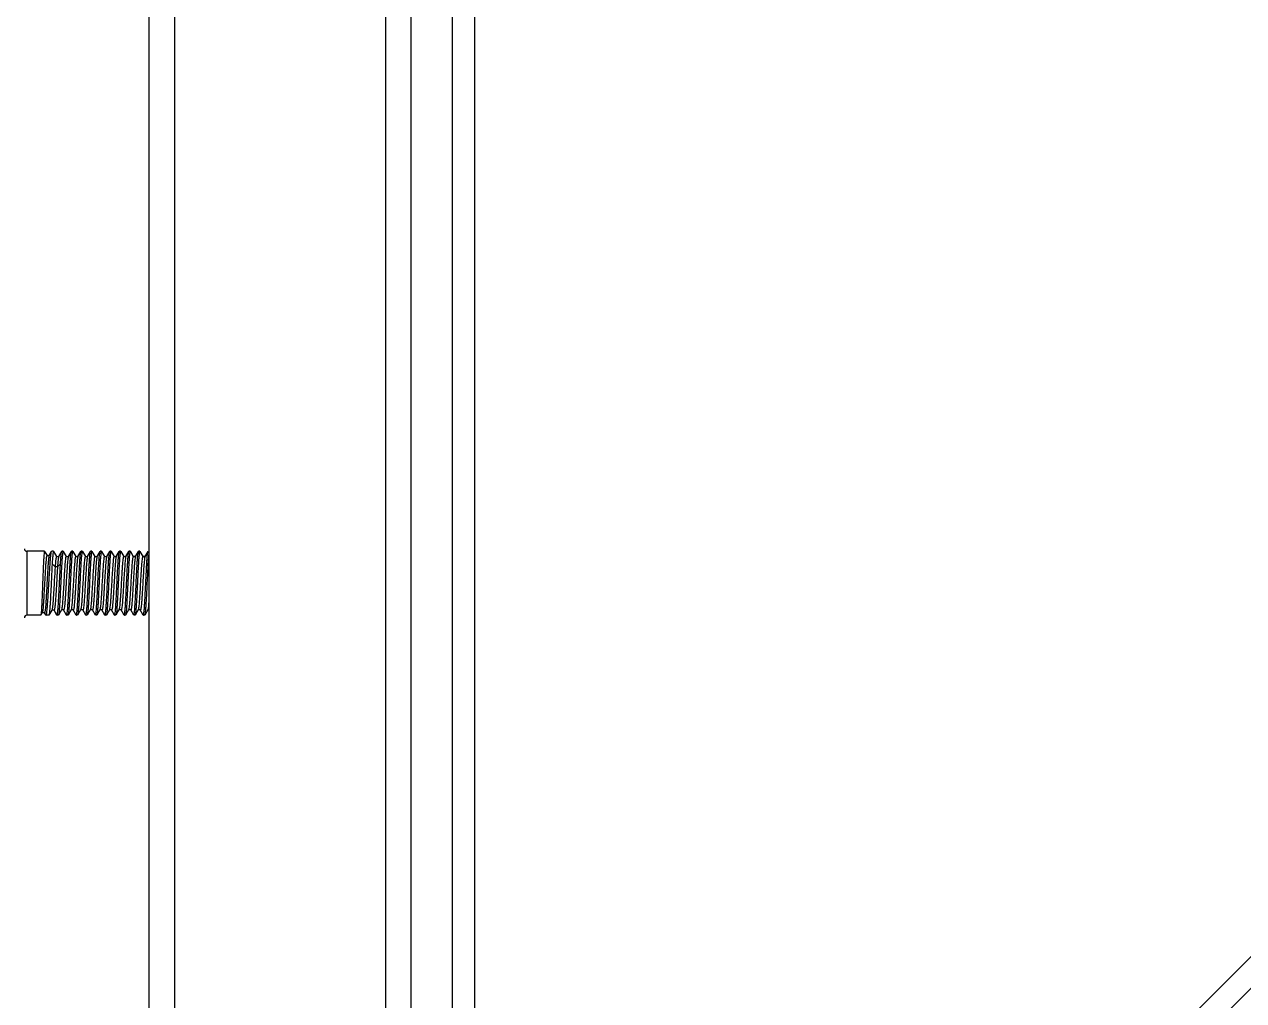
# Model space of a CAD drawing. Extents: x 4995099 to 5303443, y 4627657 to 4889583.
# Drawn here: x 5068822 to 5070772, y 4738205 to 4739767 of the extents above; entities that cross this region are included whole.
import ezdxf

# ---------------------------------------------------------------- set-up
doc = ezdxf.new("R2010")
doc.units = 0
doc.header["$LTSCALE"] = 1000
doc.header["$MEASUREMENT"] = 0
doc.layers.get('0').update_dxf_attribs({"color": 4, "linetype": 'CONTINUOUS'})

msp = doc.modelspace()

# ---------------------------------------------------------------- linework, layer by layer
for p, q in [((5070042.6, 4737534.2), (5073264.2, 4740755.8)), ((5069542.3, 4737394.9), (5069542.3, 4740730.5)), ((5070067.9, 4737508.9), (5073289.5, 4740730.5)), ((5069506.5, 4737750.5), (5069506.5, 4740579.4)), ((5069021, 4740388.3), (5069021, 4736994.7)), ((5069061.9, 4740388.3), (5069061.9, 4736994.7)), ((5069399.2, 4740388.3), (5069399.2, 4736994.7)), ((5069440.1, 4740388.3), (5069440.1, 4736994.7)), ((5068825.8, 4738924), (5068825.8, 4738821.8)), ((5068854, 4738924), (5068825.8, 4738924)), ((5068854.1, 4738923.9), (5068854, 4738924)), ((5068854.1, 4738923.9), (5068857.9, 4738917.5)), ((5068861.3, 4738917.3), (5068865.1, 4738923.8)), ((5068865.1, 4738923.8), (5068865.4, 4738924)), ((5068868.3, 4738924), (5068865.4, 4738924)), ((5068868.5, 4738923.9), (5068868.3, 4738924)), ((5068868.5, 4738923.9), (5068873.2, 4738915.8)), ((5068876.7, 4738915.5), (5068881.5, 4738923.9)), ((5068883.6, 4738924), (5068881.7, 4738924)), ((5068883.8, 4738923.9), (5068883.6, 4738924)), ((5068883.8, 4738923.9), (5068888.6, 4738915.8)), ((5068892, 4738915.5), (5068896.9, 4738923.9)), ((5068896.9, 4738923.9), (5068897.1, 4738924)), ((5068899, 4738924), (5068897.1, 4738924)), ((5068899.2, 4738923.9), (5068899, 4738924)), ((5068899.2, 4738923.9), (5068903.9, 4738915.8)), ((5068907.4, 4738915.5), (5068912.2, 4738923.9)), ((5068912.2, 4738923.9), (5068912.4, 4738924)), ((5068914.3, 4738924), (5068912.4, 4738924)), ((5068914.5, 4738923.9), (5068914.3, 4738924)), ((5068914.5, 4738923.9), (5068919.2, 4738915.8)), ((5068922.7, 4738915.5), (5068927.5, 4738923.9)), ((5068927.5, 4738923.9), (5068927.7, 4738924)), ((5068929.6, 4738924), (5068927.7, 4738924)), ((5068929.8, 4738923.9), (5068929.6, 4738924)), ((5068929.8, 4738923.9), (5068934.6, 4738915.8)), ((5068938, 4738915.5), (5068942.8, 4738923.9)), ((5068945, 4738924), (5068943.1, 4738924)), ((5068945.2, 4738923.9), (5068945, 4738924)), ((5068945.2, 4738923.9), (5068949.9, 4738915.8)), ((5068953.4, 4738915.5), (5068958.2, 4738923.9)), ((5068958.2, 4738923.9), (5068958.4, 4738924)), ((5068960.3, 4738924), (5068958.4, 4738924)), ((5068960.5, 4738923.9), (5068960.3, 4738924)), ((5068960.5, 4738923.9), (5068965.2, 4738915.8)), ((5068968.7, 4738915.5), (5068973.5, 4738923.9)), ((5068973.5, 4738923.9), (5068973.7, 4738924)), ((5068975.6, 4738924), (5068973.7, 4738924)), ((5068975.8, 4738923.9), (5068975.6, 4738924)), ((5068975.8, 4738923.9), (5068980.6, 4738915.8)), ((5068984, 4738915.5), (5068988.8, 4738923.9)), ((5068988.8, 4738923.9), (5068989, 4738924)), ((5068991, 4738924), (5068989, 4738924)), ((5068991.2, 4738923.9), (5068991, 4738924)), ((5068991.2, 4738923.9), (5068995.9, 4738915.8)), ((5068999.4, 4738915.5), (5069004.2, 4738923.9)), ((5069004.2, 4738923.9), (5069004.4, 4738924)), ((5069006.3, 4738924), (5069004.4, 4738924)), ((5069006.5, 4738923.9), (5069006.3, 4738924)), ((5069006.5, 4738923.9), (5069011.2, 4738915.8)), ((5069014.7, 4738915.5), (5069019.5, 4738923.9)), ((5068857.7, 4738917.5), (5068861.5, 4738917.5)), ((5068870.9, 4738898.9), (5068866.1, 4738903.9)), ((5068873.1, 4738915.8), (5068876.8, 4738915.8)), ((5068879.5, 4738903.9), (5068874.7, 4738898.9)), ((5068888.4, 4738915.8), (5068892.2, 4738915.8)), ((5068892, 4738915.5), (5068891.9, 4738915.4)), ((5068903.8, 4738915.8), (5068907.5, 4738915.8)), ((5068907.4, 4738915.5), (5068907.3, 4738915.3)), ((5068919.1, 4738915.8), (5068922.8, 4738915.8)), ((5068922.7, 4738915.5), (5068922.6, 4738915.3)), ((5068934.4, 4738915.8), (5068938.1, 4738915.8)), ((5068949.8, 4738915.8), (5068953.5, 4738915.8)), ((5068953.4, 4738915.5), (5068953.3, 4738915.3)), ((5068965.1, 4738915.8), (5068968.8, 4738915.8)), ((5068968.7, 4738915.5), (5068968.6, 4738915.3)), ((5068980.4, 4738915.8), (5068984.1, 4738915.8)), ((5068984, 4738915.5), (5068983.9, 4738915.3)), ((5068995.8, 4738915.8), (5068999.5, 4738915.8)), ((5068999.5, 4738915.8), (5068995.9, 4738915.8)), ((5069011.1, 4738915.8), (5069014.8, 4738915.8)), ((5069014.8, 4738915.8), (5069011.2, 4738915.8)), ((5069014.7, 4738915.5), (5069014.6, 4738915.3)), ((5068874.7, 4738898.9), (5068870.9, 4738898.9)), ((5068925.9, 4738875.7), (5068925.8, 4738872.9)), ((5068939.2, 4738872.9), (5068939.3, 4738875.7)), ((5068850.3, 4738825.9), (5068848, 4738821.9)), ((5068853.9, 4738825.7), (5068850.2, 4738825.7)), ((5068855.9, 4738822.1), (5068853.8, 4738825.6)), ((5068865.7, 4738830), (5068861, 4738822)), ((5068869.3, 4738829.8), (5068865.5, 4738829.8)), ((5068873.7, 4738822), (5068869.1, 4738829.8)), ((5068881, 4738830.3), (5068876.2, 4738822)), ((5068884.6, 4738830.1), (5068880.9, 4738830.1)), ((5068889.2, 4738822), (5068884.5, 4738830.1)), ((5068896.3, 4738830.3), (5068891.5, 4738822)), ((5068899.9, 4738830.1), (5068896.2, 4738830.1)), ((5068904.5, 4738822), (5068899.8, 4738830.1)), ((5068911.7, 4738830.3), (5068906.8, 4738822)), ((5068915.3, 4738830.1), (5068911.6, 4738830.1)), ((5068919.8, 4738822), (5068915.2, 4738830.1)), ((5068927, 4738830.3), (5068922.2, 4738822)), ((5068930.6, 4738830.1), (5068926.9, 4738830.1)), ((5068935.2, 4738822), (5068930.5, 4738830.1)), ((5068942.3, 4738830.3), (5068937.5, 4738822)), ((5068945.9, 4738830.1), (5068942.2, 4738830.1)), ((5068950.5, 4738822), (5068945.8, 4738830.1)), ((5068957.7, 4738830.3), (5068952.8, 4738822)), ((5068961.3, 4738830.1), (5068957.6, 4738830.1)), ((5068965.8, 4738822), (5068961.1, 4738830.1)), ((5068973, 4738830.3), (5068968.2, 4738822)), ((5068976.6, 4738830.1), (5068972.9, 4738830.1)), ((5068981.2, 4738822), (5068976.5, 4738830.1)), ((5068988.3, 4738830.3), (5068983.5, 4738822)), ((5068991.9, 4738830.1), (5068988.2, 4738830.1)), ((5068996.5, 4738822), (5068991.8, 4738830.1)), ((5069003.7, 4738830.3), (5068998.8, 4738822)), ((5069007.3, 4738830.1), (5069003.6, 4738830.1)), ((5069011.8, 4738822), (5069007.1, 4738830.1)), ((5069019, 4738830.3), (5069014.2, 4738822)), ((5069021, 4738830.1), (5069018.9, 4738830.1)), ((5068847.9, 4738821.8), (5068825.8, 4738821.8)), ((5068848, 4738821.9), (5068847.9, 4738821.8)), ((5068855.9, 4738822.1), (5068856.2, 4738821.8)), ((5068860.8, 4738821.8), (5068856.2, 4738821.8)), ((5068861, 4738822), (5068860.8, 4738821.8)), ((5068873.7, 4738822), (5068873.9, 4738821.8)), ((5068876, 4738821.8), (5068873.9, 4738821.8)), ((5068876.2, 4738822), (5068876, 4738821.8)), ((5068889.2, 4738822), (5068889.4, 4738821.8)), ((5068891.3, 4738821.8), (5068889.4, 4738821.8)), ((5068891.5, 4738822), (5068891.3, 4738821.8)), ((5068904.5, 4738822), (5068904.7, 4738821.8)), ((5068906.6, 4738821.8), (5068904.7, 4738821.8)), ((5068906.8, 4738822), (5068906.6, 4738821.8)), ((5068919.8, 4738822), (5068920.1, 4738821.8)), ((5068922, 4738821.8), (5068920.1, 4738821.8)), ((5068922.2, 4738822), (5068922, 4738821.8)), ((5068935.2, 4738822), (5068935.4, 4738821.8)), ((5068937.3, 4738821.8), (5068935.4, 4738821.8)), ((5068937.5, 4738822), (5068937.3, 4738821.8)), ((5068950.5, 4738822), (5068950.7, 4738821.8)), ((5068952.6, 4738821.8), (5068950.7, 4738821.8)), ((5068952.8, 4738822), (5068952.6, 4738821.8)), ((5068965.8, 4738822), (5068966, 4738821.8)), ((5068968, 4738821.8), (5068966, 4738821.8)), ((5068968.2, 4738822), (5068968, 4738821.8)), ((5068981.2, 4738822), (5068981.4, 4738821.8)), ((5068983.3, 4738821.8), (5068981.4, 4738821.8)), ((5068983.5, 4738822), (5068983.3, 4738821.8)), ((5068996.5, 4738822), (5068996.7, 4738821.8)), ((5068998.6, 4738821.8), (5068996.7, 4738821.8)), ((5068998.8, 4738822), (5068998.6, 4738821.8)), ((5069011.8, 4738822), (5069012, 4738821.8)), ((5069014, 4738821.8), (5069012, 4738821.8)), ((5069014.2, 4738822), (5069014, 4738821.8))]:
    msp.add_line(p, q)
for centre, start, end in [((5068825.8, 4738928.1), 180, 270), ((5068825.8, 4738817.7), 90, 180)]:
    msp.add_arc(centre, 4.09, start, end)
for points, knots in [([(5068854, 4738924), (5068853.9, 4738924), (5068853.7, 4738923.6), (5068853.5, 4738922.9), (5068853.3, 4738921.7), (5068853, 4738919.2), (5068852.7, 4738914.9), (5068852.3, 4738908.6), (5068851.9, 4738901), (5068851.6, 4738892.2), (5068851.2, 4738882.8), (5068850.9, 4738876.2), (5068850.8, 4738872.9)], [0, 0, 0, 0, 0.006203, 0.021073, 0.045141, 0.078305, 0.170688, 0.294821, 0.44599, 0.618417, 0.805472, 1, 1, 1, 1]), ([(5068860.9, 4738872.9), (5068861.2, 4738879.1), (5068861.8, 4738888), (5068862.5, 4738899.5), (5068863, 4738906.9), (5068863.5, 4738913.2), (5068864, 4738918.1), (5068864.5, 4738921.5), (5068864.8, 4738923.3), (5068865.1, 4738923.8)], [0, 0, 0, 0, 0.361155, 0.526427, 0.673911, 0.798642, 0.896457, 0.964179, 1, 1, 1, 1]), ([(5068868.3, 4738924), (5068868.2, 4738924), (5068867.9, 4738923.4), (5068867.7, 4738922.5), (5068867.4, 4738920.8), (5068867.2, 4738918.5), (5068866.9, 4738915.6), (5068866.5, 4738910.7), (5068866.2, 4738906.7), (5068866.1, 4738903.9)], [0, 0, 0, 0, 0.021546, 0.072917, 0.155846, 0.269667, 0.412995, 0.584026, 1, 1, 1, 1]), ([(5068879.5, 4738903.9), (5068879.6, 4738906.5), (5068879.9, 4738911.1), (5068880.4, 4738917.1), (5068880.8, 4738920.9), (5068881.2, 4738923), (5068881.4, 4738923.6), (5068881.5, 4738923.9)], [0, 0, 0, 0, 0.387446, 0.690986, 0.897716, 0.962073, 1, 1, 1, 1]), ([(5068883.6, 4738924), (5068883.5, 4738924), (5068883.3, 4738923.6), (5068883.1, 4738922.9), (5068882.9, 4738921.7), (5068882.5, 4738919.1), (5068882.1, 4738914.9), (5068881.7, 4738908.6), (5068881.2, 4738901), (5068880.7, 4738892.2), (5068880.3, 4738882.8), (5068880, 4738876.2), (5068879.8, 4738872.9)], [0, 0, 0, 0, 0.006697, 0.021779, 0.045964, 0.079194, 0.171609, 0.295674, 0.446694, 0.618911, 0.805729, 1, 1, 1, 1]), ([(5068881.5, 4738923.9), (5068881.5, 4738923.9), (5068881.6, 4738924), (5068881.7, 4738924), (5068881.7, 4738924)], [0, 0, 0, 0, 0.600476, 1, 1, 1, 1]), ([(5068893.2, 4738872.9), (5068893.5, 4738879.1), (5068893.9, 4738888.1), (5068894.6, 4738899.7), (5068895, 4738907.1), (5068895.4, 4738913.4), (5068895.8, 4738918.3), (5068896.3, 4738921.6), (5068896.6, 4738923.4), (5068896.9, 4738923.9)], [0, 0, 0, 0, 0.363963, 0.530225, 0.678242, 0.802937, 0.90006, 0.966368, 1, 1, 1, 1]), ([(5068899, 4738924), (5068898.9, 4738924), (5068898.6, 4738923.6), (5068898.5, 4738922.9), (5068898.2, 4738921.7), (5068897.9, 4738919.1), (5068897.5, 4738914.9), (5068897, 4738908.6), (5068896.5, 4738901), (5068896.1, 4738892.2), (5068895.6, 4738882.8), (5068895.3, 4738876.2), (5068895.1, 4738872.9)], [0, 0, 0, 0, 0.006689, 0.021764, 0.045941, 0.079165, 0.171569, 0.295632, 0.446659, 0.618889, 0.805716, 1, 1, 1, 1]), ([(5068908.6, 4738872.9), (5068908.8, 4738879.1), (5068909.3, 4738888.1), (5068909.9, 4738899.7), (5068910.3, 4738907.1), (5068910.8, 4738913.4), (5068911.2, 4738918.3), (5068911.6, 4738921.6), (5068911.9, 4738923.4), (5068912.2, 4738923.9)], [0, 0, 0, 0, 0.363959, 0.530225, 0.678245, 0.80294, 0.900061, 0.966367, 1, 1, 1, 1]), ([(5068914.3, 4738924), (5068914.2, 4738924), (5068914, 4738923.6), (5068913.8, 4738922.9), (5068913.5, 4738921.7), (5068913.2, 4738919.1), (5068912.8, 4738914.9), (5068912.3, 4738908.6), (5068911.9, 4738901), (5068911.4, 4738892.2), (5068910.9, 4738882.8), (5068910.6, 4738876.2), (5068910.5, 4738872.9)], [0, 0, 0, 0, 0.00668, 0.021743, 0.045911, 0.079128, 0.171521, 0.29558, 0.446613, 0.618858, 0.805701, 1, 1, 1, 1]), ([(5068923.9, 4738872.9), (5068924.2, 4738879.1), (5068924.6, 4738888.1), (5068925.2, 4738899.7), (5068925.7, 4738907.1), (5068926.1, 4738913.4), (5068926.5, 4738918.3), (5068927, 4738921.6), (5068927.2, 4738923.4), (5068927.5, 4738923.9)], [0, 0, 0, 0, 0.363957, 0.530226, 0.678247, 0.80294, 0.900059, 0.966367, 1, 1, 1, 1]), ([(5068929.6, 4738924), (5068929.5, 4738924), (5068929.3, 4738923.7), (5068929.1, 4738923), (5068928.9, 4738921.8), (5068928.6, 4738919.5), (5068928.2, 4738915.5), (5068927.7, 4738909.6), (5068927.3, 4738902.4), (5068926.8, 4738894.1), (5068926.4, 4738885.1), (5068926.1, 4738878.9), (5068925.9, 4738875.7)], [0, 0, 0, 0, 0.006689, 0.021571, 0.045424, 0.078208, 0.169526, 0.292465, 0.442701, 0.6149, 0.802905, 1, 1, 1, 1]), ([(5068939.3, 4738875.7), (5068939.6, 4738881.6), (5068940, 4738890.2), (5068940.6, 4738901.1), (5068941.1, 4738908.2), (5068941.5, 4738914.1), (5068941.9, 4738918.7), (5068942.3, 4738921.8), (5068942.6, 4738923.4), (5068942.8, 4738923.9)], [0, 0, 0, 0, 0.367266, 0.533405, 0.680662, 0.804347, 0.900563, 0.966339, 1, 1, 1, 1]), ([(5068945, 4738924), (5068944.9, 4738924), (5068944.6, 4738923.6), (5068944.5, 4738922.9), (5068944.2, 4738921.7), (5068943.9, 4738919.1), (5068943.5, 4738914.9), (5068943, 4738908.6), (5068942.5, 4738901), (5068942.1, 4738892.2), (5068941.6, 4738882.8), (5068941.3, 4738876.2), (5068941.1, 4738872.9)], [0, 0, 0, 0, 0.006689, 0.021763, 0.04594, 0.079164, 0.171568, 0.295631, 0.446657, 0.618886, 0.805714, 1, 1, 1, 1]), ([(5068942.8, 4738923.9), (5068942.9, 4738923.9), (5068942.9, 4738924), (5068943, 4738924), (5068943.1, 4738924)], [0, 0, 0, 0, 0.600612, 1, 1, 1, 1]), ([(5068954.5, 4738872.9), (5068954.8, 4738879.1), (5068955.3, 4738888.1), (5068955.9, 4738899.7), (5068956.3, 4738907.1), (5068956.8, 4738913.4), (5068957.2, 4738918.3), (5068957.6, 4738921.6), (5068957.9, 4738923.4), (5068958.2, 4738923.9)], [0, 0, 0, 0, 0.363961, 0.530225, 0.678245, 0.802939, 0.90006, 0.966367, 1, 1, 1, 1]), ([(5068960.3, 4738924), (5068960.2, 4738924), (5068960, 4738923.6), (5068959.8, 4738922.9), (5068959.5, 4738921.7), (5068959.2, 4738919.1), (5068958.8, 4738914.9), (5068958.3, 4738908.6), (5068957.9, 4738901), (5068957.4, 4738892.2), (5068956.9, 4738882.8), (5068956.6, 4738876.2), (5068956.5, 4738872.9)], [0, 0, 0, 0, 0.006676, 0.021733, 0.045899, 0.079113, 0.171508, 0.295569, 0.446596, 0.61884, 0.805693, 1, 1, 1, 1]), ([(5068969.9, 4738872.9), (5068970.2, 4738879.1), (5068970.6, 4738888.1), (5068971.2, 4738899.7), (5068971.7, 4738907.1), (5068972.1, 4738913.4), (5068972.5, 4738918.3), (5068973, 4738921.6), (5068973.2, 4738923.4), (5068973.5, 4738923.9)], [0, 0, 0, 0, 0.363962, 0.530226, 0.678239, 0.802933, 0.900057, 0.966368, 1, 1, 1, 1]), ([(5068975.6, 4738924), (5068975.5, 4738924), (5068975.3, 4738923.6), (5068975.1, 4738922.9), (5068974.9, 4738921.7), (5068974.5, 4738919.1), (5068974.1, 4738914.9), (5068973.7, 4738908.6), (5068973.2, 4738901), (5068972.7, 4738892.2), (5068972.3, 4738882.8), (5068972, 4738876.2), (5068971.8, 4738872.9)], [0, 0, 0, 0, 0.006697, 0.021779, 0.045964, 0.079195, 0.171609, 0.295674, 0.446694, 0.618911, 0.805729, 1, 1, 1, 1]), ([(5068985.2, 4738872.9), (5068985.5, 4738879.1), (5068985.9, 4738888.1), (5068986.6, 4738899.7), (5068987, 4738907.1), (5068987.4, 4738913.4), (5068987.8, 4738918.3), (5068988.3, 4738921.6), (5068988.6, 4738923.4), (5068988.8, 4738923.9)], [0, 0, 0, 0, 0.363963, 0.530225, 0.678242, 0.802937, 0.90006, 0.966368, 1, 1, 1, 1]), ([(5068991, 4738924), (5068990.9, 4738924), (5068990.6, 4738923.6), (5068990.5, 4738922.9), (5068990.2, 4738921.7), (5068989.9, 4738919.1), (5068989.5, 4738914.9), (5068989, 4738908.6), (5068988.5, 4738901), (5068988.1, 4738892.2), (5068987.6, 4738882.8), (5068987.3, 4738876.2), (5068987.1, 4738872.9)], [0, 0, 0, 0, 0.006686, 0.021758, 0.045933, 0.079154, 0.171555, 0.295617, 0.446646, 0.618881, 0.805711, 1, 1, 1, 1]), ([(5069000.5, 4738872.9), (5069000.8, 4738879.1), (5069001.3, 4738888.1), (5069001.9, 4738899.7), (5069002.3, 4738907.1), (5069002.8, 4738913.4), (5069003.2, 4738918.3), (5069003.6, 4738921.6), (5069003.9, 4738923.4), (5069004.2, 4738923.9)], [0, 0, 0, 0, 0.363958, 0.530225, 0.678245, 0.80294, 0.90006, 0.966367, 1, 1, 1, 1]), ([(5069006.3, 4738924), (5069006.2, 4738924), (5069006, 4738923.6), (5069005.8, 4738922.9), (5069005.5, 4738921.7), (5069005.2, 4738919.1), (5069004.8, 4738914.9), (5069004.3, 4738908.6), (5069003.9, 4738901), (5069003.4, 4738892.2), (5069002.9, 4738882.8), (5069002.6, 4738876.2), (5069002.5, 4738872.9)], [0, 0, 0, 0, 0.006677, 0.021736, 0.045902, 0.079117, 0.171507, 0.295565, 0.446598, 0.618848, 0.805696, 1, 1, 1, 1]), ([(5069015.9, 4738872.9), (5069016.2, 4738879.1), (5069016.6, 4738888.1), (5069017.2, 4738899.7), (5069017.7, 4738907.1), (5069018.1, 4738913.4), (5069018.5, 4738918.3), (5069019, 4738921.6), (5069019.2, 4738923.4), (5069019.5, 4738923.9)], [0, 0, 0, 0, 0.363957, 0.530228, 0.678248, 0.80294, 0.900058, 0.966367, 1, 1, 1, 1]), ([(5069021, 4738922.3), (5069020.6, 4738920), (5069020.1, 4738913.9), (5069019.3, 4738902.9), (5069018.6, 4738888.8), (5069018.1, 4738878.4), (5069017.8, 4738872.9)], [0, 0, 0, 0, 0.140058, 0.370691, 0.667791, 1, 1, 1, 1]), ([(5068857.7, 4738917.5), (5068857.6, 4738917.5), (5068857.4, 4738917.1), (5068857.2, 4738916.5), (5068857, 4738915.4), (5068856.6, 4738913.2), (5068856.2, 4738909.5), (5068855.8, 4738904.1), (5068855.3, 4738897.5), (5068854.9, 4738889.9), (5068854.4, 4738881.7), (5068853.8, 4738870.3), (5068853.2, 4738859.1), (5068852.6, 4738848.4), (5068852.1, 4738841.5), (5068851.7, 4738835.6), (5068851.3, 4738831.1), (5068850.8, 4738828), (5068850.5, 4738826.3), (5068850.3, 4738825.9)], [0, 0, 0, 0, 0.003488, 0.010904, 0.022688, 0.038824, 0.083607, 0.143647, 0.216697, 0.300025, 0.390537, 0.484902, 0.671459, 0.756962, 0.833182, 0.897479, 0.947675, 0.982144, 1, 1, 1, 1]), ([(5068861.3, 4738917.3), (5068861, 4738916.8), (5068860.8, 4738915), (5068860.3, 4738911.8), (5068859.9, 4738907.1), (5068859.4, 4738901), (5068858.9, 4738893.9), (5068858.3, 4738883.1), (5068857.7, 4738871.8), (5068857.1, 4738860.4), (5068856.6, 4738852.3), (5068856.2, 4738844.9), (5068855.8, 4738838.5), (5068855.3, 4738833.2), (5068854.9, 4738829.4), (5068854.5, 4738827), (5068854.2, 4738826), (5068854, 4738825.7), (5068853.9, 4738825.7)], [0, 0, 0, 0, 0.018844, 0.055045, 0.107437, 0.174076, 0.252464, 0.339678, 0.527511, 0.621285, 0.710453, 0.791854, 0.862644, 0.920393, 0.963178, 0.989688, 0.996707, 1, 1, 1, 1]), ([(5068866.1, 4738903.9), (5068865.9, 4738901.5), (5068865.3, 4738891.2), (5068864.9, 4738880.9), (5068864.5, 4738872.9)], [0, 0, 0, 0, 0.22604, 1, 1, 1, 1]), ([(5068873.1, 4738915.8), (5068873, 4738915.8), (5068872.7, 4738915.3), (5068872.5, 4738914.5), (5068872.2, 4738913), (5068871.8, 4738910.2), (5068871.3, 4738905.4), (5068871, 4738901.2), (5068870.9, 4738898.9)], [0, 0, 0, 0, 0.023235, 0.075178, 0.15823, 0.271917, 0.585415, 1, 1, 1, 1]), ([(5068876.7, 4738915.5), (5068876.4, 4738915), (5068876.1, 4738913.2), (5068875.6, 4738909.8), (5068875.1, 4738904.8), (5068874.8, 4738901), (5068874.7, 4738898.9)], [0, 0, 0, 0, 0.108395, 0.316903, 0.618184, 1, 1, 1, 1]), ([(5068877.9, 4738872.9), (5068878, 4738875.7), (5068878.5, 4738886), (5068879, 4738896.3), (5068879.5, 4738903.9)], [0, 0, 0, 0, 0.2673, 1, 1, 1, 1]), ([(5068888.4, 4738915.8), (5068888.3, 4738915.8), (5068888.1, 4738915.5), (5068887.8, 4738914.5), (5068887.4, 4738912.2), (5068887, 4738908.5), (5068886.5, 4738903.6), (5068886.1, 4738897.5), (5068885.6, 4738890.5), (5068885.2, 4738883), (5068884.6, 4738872.4), (5068884, 4738861.9), (5068883.4, 4738851.8), (5068882.9, 4738845.3), (5068882.5, 4738839.7), (5068882, 4738835.3), (5068881.6, 4738832.4), (5068881.3, 4738830.8), (5068881, 4738830.3)], [0, 0, 0, 0, 0.003515, 0.010772, 0.037949, 0.081609, 0.140308, 0.211978, 0.294061, 0.383612, 0.477415, 0.664253, 0.750571, 0.827952, 0.893624, 0.945254, 0.981055, 1, 1, 1, 1]), ([(5068891.9, 4738915.4), (5068891.7, 4738914.8), (5068891.4, 4738913), (5068890.9, 4738909.8), (5068890.5, 4738905.3), (5068889.9, 4738897.2), (5068889.1, 4738885.3), (5068888.4, 4738872.6), (5068887.8, 4738862.2), (5068887.4, 4738854.7), (5068886.9, 4738847.9), (5068886.5, 4738842), (5068886, 4738837.1), (5068885.6, 4738833.6), (5068885.2, 4738831.3), (5068884.9, 4738830.4), (5068884.7, 4738830.1), (5068884.6, 4738830.1)], [0, 0, 0, 0, 0.022098, 0.060554, 0.114206, 0.18123, 0.34569, 0.53115, 0.623722, 0.711849, 0.792446, 0.862698, 0.92016, 0.962863, 0.989437, 0.99654, 1, 1, 1, 1]), ([(5068903.8, 4738915.8), (5068903.7, 4738915.8), (5068903.4, 4738915.5), (5068903.1, 4738914.5), (5068902.7, 4738912.2), (5068902.3, 4738908.5), (5068901.9, 4738903.6), (5068901.4, 4738897.5), (5068901, 4738890.5), (5068900.5, 4738883), (5068899.9, 4738872.4), (5068899.3, 4738861.9), (5068898.7, 4738851.8), (5068898.2, 4738845.3), (5068897.8, 4738839.7), (5068897.4, 4738835.3), (5068896.9, 4738832.4), (5068896.6, 4738830.8), (5068896.3, 4738830.3)], [0, 0, 0, 0, 0.003515, 0.010772, 0.037949, 0.081609, 0.140308, 0.211978, 0.294061, 0.383612, 0.477415, 0.664253, 0.750571, 0.827952, 0.893624, 0.945254, 0.981055, 1, 1, 1, 1]), ([(5068907.3, 4738915.3), (5068907, 4738914.8), (5068906.7, 4738913), (5068906.3, 4738909.8), (5068905.8, 4738905.2), (5068905.2, 4738897.1), (5068904.5, 4738885.2), (5068903.8, 4738872.6), (5068903.2, 4738862.2), (5068902.7, 4738854.7), (5068902.3, 4738847.9), (5068901.8, 4738842), (5068901.4, 4738837.1), (5068901, 4738833.5), (5068900.6, 4738831.3), (5068900.3, 4738830.4), (5068900, 4738830.1), (5068899.9, 4738830.1)], [0, 0, 0, 0, 0.022237, 0.060809, 0.11455, 0.181633, 0.346125, 0.531524, 0.624042, 0.712107, 0.792639, 0.862829, 0.920237, 0.962898, 0.989446, 0.996542, 1, 1, 1, 1]), ([(5068919.1, 4738915.8), (5068919, 4738915.8), (5068918.8, 4738915.5), (5068918.5, 4738914.5), (5068918.1, 4738912.2), (5068917.7, 4738908.5), (5068917.2, 4738903.6), (5068916.8, 4738897.5), (5068916.3, 4738890.5), (5068915.8, 4738883), (5068915.2, 4738872.4), (5068914.6, 4738861.9), (5068914, 4738851.8), (5068913.6, 4738845.3), (5068913.1, 4738839.7), (5068912.7, 4738835.3), (5068912.2, 4738832.4), (5068911.9, 4738830.8), (5068911.7, 4738830.3)], [0, 0, 0, 0, 0.003515, 0.010772, 0.037949, 0.081609, 0.140308, 0.211978, 0.294061, 0.383612, 0.477416, 0.664253, 0.750571, 0.827952, 0.893624, 0.945254, 0.981055, 1, 1, 1, 1]), ([(5068922.6, 4738915.3), (5068922.4, 4738914.7), (5068922, 4738913), (5068921.6, 4738909.8), (5068921.2, 4738905.2), (5068920.5, 4738897.1), (5068919.8, 4738885.2), (5068919.1, 4738872.6), (5068918.5, 4738862.1), (5068918, 4738854.7), (5068917.6, 4738847.9), (5068917.1, 4738842), (5068916.7, 4738837.1), (5068916.3, 4738833.5), (5068915.9, 4738831.3), (5068915.6, 4738830.4), (5068915.4, 4738830.1), (5068915.3, 4738830.1)], [0, 0, 0, 0, 0.022376, 0.061065, 0.114893, 0.182035, 0.346559, 0.531898, 0.624361, 0.712364, 0.792832, 0.86296, 0.920314, 0.962934, 0.989455, 0.996544, 1, 1, 1, 1]), ([(5068934.4, 4738915.8), (5068934.3, 4738915.8), (5068934.1, 4738915.5), (5068933.8, 4738914.5), (5068933.4, 4738912.2), (5068933, 4738908.6), (5068932.5, 4738903.7), (5068932.1, 4738897.6), (5068931.5, 4738888), (5068931, 4738880.5), (5068930.7, 4738875.3)], [0, 0, 0, 0, 0.007368, 0.022553, 0.07941, 0.170757, 0.293599, 0.443643, 0.615565, 1, 1, 1, 1]), ([(5068938, 4738915.5), (5068937.8, 4738915.1), (5068937.5, 4738913.7), (5068937.1, 4738911.1), (5068936.7, 4738907.2), (5068936.3, 4738902.2), (5068935.8, 4738896.4), (5068935.3, 4738887.3), (5068934.8, 4738880.2), (5068934.6, 4738875.3)], [0, 0, 0, 0, 0.036414, 0.10397, 0.201071, 0.324823, 0.471425, 0.636308, 1, 1, 1, 1]), ([(5068949.8, 4738915.8), (5068949.7, 4738915.8), (5068949.4, 4738915.5), (5068949.1, 4738914.5), (5068948.7, 4738912.2), (5068948.3, 4738908.5), (5068947.9, 4738903.6), (5068947.4, 4738897.5), (5068947, 4738890.5), (5068946.5, 4738883), (5068945.9, 4738872.4), (5068945.3, 4738861.9), (5068944.7, 4738851.8), (5068944.2, 4738845.3), (5068943.8, 4738839.7), (5068943.4, 4738835.3), (5068942.9, 4738832.4), (5068942.6, 4738830.8), (5068942.3, 4738830.3)], [0, 0, 0, 0, 0.003516, 0.010772, 0.037949, 0.081609, 0.140308, 0.211978, 0.294061, 0.383612, 0.477416, 0.664254, 0.750571, 0.827952, 0.893624, 0.945254, 0.981055, 1, 1, 1, 1]), ([(5068953.3, 4738915.3), (5068953, 4738914.7), (5068952.7, 4738913), (5068952.3, 4738909.7), (5068951.8, 4738905.1), (5068951.2, 4738897), (5068950.5, 4738885.1), (5068949.7, 4738872.5), (5068949.1, 4738862.1), (5068948.7, 4738854.6), (5068948.3, 4738847.8), (5068947.8, 4738841.9), (5068947.4, 4738837.1), (5068947, 4738833.5), (5068946.6, 4738831.3), (5068946.3, 4738830.4), (5068946, 4738830.1), (5068945.9, 4738830.1)], [0, 0, 0, 0, 0.022654, 0.061574, 0.115578, 0.182837, 0.347426, 0.532643, 0.624999, 0.712877, 0.793216, 0.863221, 0.920468, 0.963004, 0.989473, 0.996549, 1, 1, 1, 1]), ([(5068965.1, 4738915.8), (5068965, 4738915.8), (5068964.8, 4738915.5), (5068964.5, 4738914.5), (5068964.1, 4738912.2), (5068963.6, 4738908.5), (5068963.2, 4738903.6), (5068962.8, 4738897.5), (5068962.3, 4738890.5), (5068961.8, 4738883), (5068961.2, 4738872.4), (5068960.6, 4738861.9), (5068960, 4738851.8), (5068959.6, 4738845.3), (5068959.1, 4738839.7), (5068958.7, 4738835.3), (5068958.2, 4738832.4), (5068957.9, 4738830.8), (5068957.7, 4738830.3)], [0, 0, 0, 0, 0.003516, 0.010771, 0.037949, 0.081609, 0.140308, 0.211978, 0.294061, 0.383613, 0.477416, 0.664254, 0.750571, 0.827952, 0.893624, 0.945254, 0.981055, 1, 1, 1, 1]), ([(5068968.6, 4738915.3), (5068968.3, 4738914.7), (5068968, 4738912.9), (5068967.6, 4738909.7), (5068967.2, 4738905.1), (5068966.5, 4738897), (5068965.8, 4738885.1), (5068965.1, 4738872.5), (5068964.5, 4738862), (5068964, 4738854.6), (5068963.6, 4738847.8), (5068963.1, 4738841.9), (5068962.7, 4738837.1), (5068962.3, 4738833.5), (5068961.9, 4738831.3), (5068961.6, 4738830.4), (5068961.4, 4738830.1), (5068961.3, 4738830.1)], [0, 0, 0, 0, 0.022792, 0.061828, 0.11592, 0.183237, 0.347858, 0.533014, 0.625317, 0.713133, 0.793408, 0.863351, 0.920544, 0.963039, 0.989482, 0.996551, 1, 1, 1, 1]), ([(5068980.4, 4738915.8), (5068980.3, 4738915.8), (5068980.1, 4738915.5), (5068979.8, 4738914.5), (5068979.4, 4738912.2), (5068979, 4738908.5), (5068978.5, 4738903.6), (5068978.1, 4738897.5), (5068977.6, 4738890.5), (5068977.2, 4738883), (5068976.6, 4738872.4), (5068976, 4738861.9), (5068975.4, 4738851.8), (5068974.9, 4738845.3), (5068974.4, 4738839.7), (5068974, 4738835.3), (5068973.6, 4738832.4), (5068973.3, 4738830.8), (5068973, 4738830.3)], [0, 0, 0, 0, 0.003516, 0.010771, 0.037949, 0.081609, 0.140308, 0.211978, 0.294061, 0.383613, 0.477416, 0.664254, 0.750571, 0.827952, 0.893624, 0.945254, 0.981055, 1, 1, 1, 1]), ([(5068983.9, 4738915.3), (5068983.7, 4738914.7), (5068983.4, 4738912.9), (5068982.9, 4738909.6), (5068982.5, 4738905.1), (5068981.9, 4738896.9), (5068981.1, 4738885), (5068980.4, 4738872.4), (5068979.8, 4738862), (5068979.4, 4738854.6), (5068978.9, 4738847.8), (5068978.5, 4738841.9), (5068978, 4738837.1), (5068977.6, 4738833.5), (5068977.2, 4738831.3), (5068976.9, 4738830.4), (5068976.7, 4738830.1), (5068976.6, 4738830.1)], [0, 0, 0, 0, 0.022931, 0.062083, 0.116262, 0.183637, 0.34829, 0.533386, 0.625634, 0.713389, 0.793599, 0.863481, 0.920621, 0.963074, 0.989491, 0.996553, 1, 1, 1, 1]), ([(5068995.8, 4738915.8), (5068995.6, 4738915.8), (5068995.3, 4738915.1), (5068995.1, 4738914.1), (5068994.7, 4738912.2), (5068994.4, 4738909.7), (5068994.1, 4738906.6), (5068993.7, 4738901.3), (5068993.1, 4738893.5), (5068992.5, 4738883.3), (5068991.9, 4738872.4), (5068991.3, 4738861.5), (5068990.8, 4738854.3), (5068990.6, 4738850.8)], [0, 0, 0, 0, 0.007549, 0.025288, 0.053782, 0.092698, 0.14142, 0.199125, 0.337396, 0.498012, 0.669894, 0.841157, 1, 1, 1, 1]), ([(5068999.4, 4738915.5), (5068999.2, 4738915.3), (5068999, 4738914.5), (5068998.5, 4738912), (5068998, 4738907.5), (5068997.5, 4738900.5), (5068996.9, 4738891.7), (5068996.3, 4738881.8), (5068995.5, 4738868.1), (5068994.9, 4738857.7), (5068994.4, 4738850.8)], [0, 0, 0, 0, 0.014139, 0.038106, 0.114569, 0.22512, 0.362916, 0.519336, 0.684562, 1, 1, 1, 1]), ([(5069011.1, 4738915.8), (5069011, 4738915.8), (5069010.8, 4738915.5), (5069010.5, 4738914.5), (5069010.1, 4738912.2), (5069009.6, 4738908.5), (5069009.2, 4738903.6), (5069008.7, 4738897.5), (5069008.3, 4738890.5), (5069007.8, 4738883), (5069007.2, 4738872.4), (5069006.6, 4738861.9), (5069006, 4738851.8), (5069005.6, 4738845.3), (5069005.1, 4738839.7), (5069004.7, 4738835.3), (5069004.2, 4738832.4), (5069003.9, 4738830.8), (5069003.7, 4738830.3)], [0, 0, 0, 0, 0.003516, 0.010771, 0.037949, 0.081609, 0.140308, 0.211978, 0.294061, 0.383613, 0.477416, 0.664254, 0.750571, 0.827952, 0.893624, 0.945254, 0.981055, 1, 1, 1, 1]), ([(5069014.6, 4738915.3), (5069014.3, 4738914.6), (5069014, 4738912.9), (5069013.6, 4738909.6), (5069013.2, 4738905), (5069012.5, 4738896.8), (5069011.8, 4738884.9), (5069011.1, 4738872.3), (5069010.5, 4738861.9), (5069010, 4738854.5), (5069009.6, 4738847.8), (5069009.1, 4738841.9), (5069008.7, 4738837.1), (5069008.3, 4738833.5), (5069007.9, 4738831.3), (5069007.6, 4738830.4), (5069007.4, 4738830.1), (5069007.3, 4738830.1)], [0, 0, 0, 0, 0.023208, 0.06259, 0.116944, 0.184435, 0.349152, 0.534126, 0.626268, 0.713899, 0.79398, 0.86374, 0.920773, 0.963144, 0.989509, 0.996558, 1, 1, 1, 1]), ([(5068870.9, 4738898.9), (5068870.4, 4738891.9), (5068869.7, 4738881.1), (5068868.9, 4738866.7), (5068868.3, 4738856), (5068867.7, 4738846.5), (5068867.1, 4738839.6), (5068866.7, 4738835.2), (5068866.4, 4738832.8), (5068866.1, 4738831.2), (5068865.8, 4738830.3), (5068865.7, 4738830)], [0, 0, 0, 0, 0.303539, 0.468638, 0.62733, 0.768529, 0.882427, 0.926602, 0.961222, 0.985757, 1, 1, 1, 1]), ([(5068874.7, 4738898.9), (5068874.4, 4738895.4), (5068874, 4738888.1), (5068873.3, 4738876.8), (5068872.7, 4738865.2), (5068872, 4738854.2), (5068871.4, 4738845.8), (5068871, 4738839.9), (5068870.6, 4738836.5), (5068870.3, 4738833.7), (5068870, 4738831.6), (5068869.7, 4738830.5), (5068869.4, 4738829.8), (5068869.3, 4738829.8)], [0, 0, 0, 0, 0.15003, 0.317321, 0.489066, 0.652114, 0.794019, 0.853588, 0.904016, 0.944371, 0.97394, 0.992316, 1, 1, 1, 1]), ([(5068850.8, 4738872.9), (5068850.6, 4738866.6), (5068850.2, 4738857.5), (5068849.7, 4738845.8), (5068849.4, 4738838.3), (5068849, 4738832), (5068848.8, 4738827.2), (5068848.4, 4738824), (5068848.2, 4738822.4), (5068848, 4738821.9)], [0, 0, 0, 0, 0.36864, 0.53657, 0.68548, 0.810114, 0.906077, 0.97003, 1, 1, 1, 1]), ([(5068856.2, 4738821.8), (5068856.3, 4738821.8), (5068856.6, 4738822.2), (5068857, 4738823.4), (5068857.5, 4738826.3), (5068858, 4738831), (5068858.6, 4738837.2), (5068859.2, 4738844.9), (5068859.8, 4738853.6), (5068860.3, 4738863.1), (5068860.7, 4738869.6), (5068860.9, 4738872.9)], [0, 0, 0, 0, 0.007547, 0.022985, 0.080637, 0.173055, 0.296975, 0.447746, 0.61965, 0.806111, 1, 1, 1, 1]), ([(5068864.5, 4738872.9), (5068864.2, 4738866.7), (5068863.8, 4738857.7), (5068863.2, 4738846.1), (5068862.8, 4738838.6), (5068862.3, 4738832.3), (5068861.9, 4738827.4), (5068861.5, 4738824.2), (5068861.3, 4738822.4), (5068861, 4738822)], [0, 0, 0, 0, 0.365079, 0.53175, 0.679987, 0.804667, 0.901508, 0.967249, 1, 1, 1, 1]), ([(5068873.9, 4738821.8), (5068874, 4738821.8), (5068874.2, 4738822.2), (5068874.4, 4738822.9), (5068874.7, 4738824.2), (5068875, 4738826.7), (5068875.5, 4738831), (5068875.9, 4738837.2), (5068876.4, 4738844.9), (5068876.9, 4738853.6), (5068877.4, 4738863.1), (5068877.7, 4738869.6), (5068877.9, 4738872.9)], [0, 0, 0, 0, 0.006868, 0.022, 0.046199, 0.079427, 0.17181, 0.295831, 0.44681, 0.618994, 0.805771, 1, 1, 1, 1]), ([(5068879.8, 4738872.9), (5068879.5, 4738866.7), (5068879.1, 4738857.7), (5068878.5, 4738846.2), (5068878, 4738838.7), (5068877.6, 4738832.4), (5068877.2, 4738827.5), (5068876.7, 4738824.2), (5068876.5, 4738822.5), (5068876.2, 4738822)], [0, 0, 0, 0, 0.364025, 0.530311, 0.678341, 0.803035, 0.90014, 0.966414, 1, 1, 1, 1]), ([(5068889.4, 4738821.8), (5068889.5, 4738821.8), (5068889.7, 4738822.2), (5068889.9, 4738822.9), (5068890.1, 4738824.2), (5068890.5, 4738826.7), (5068890.9, 4738831), (5068891.3, 4738837.2), (5068891.8, 4738844.9), (5068892.3, 4738853.6), (5068892.7, 4738863.1), (5068893.1, 4738869.6), (5068893.2, 4738872.9)], [0, 0, 0, 0, 0.006693, 0.021771, 0.045952, 0.079179, 0.171588, 0.295652, 0.446676, 0.6189, 0.805722, 1, 1, 1, 1]), ([(5068895.1, 4738872.9), (5068894.8, 4738866.7), (5068894.4, 4738857.7), (5068893.8, 4738846.2), (5068893.4, 4738838.7), (5068892.9, 4738832.4), (5068892.5, 4738827.5), (5068892, 4738824.2), (5068891.8, 4738822.5), (5068891.5, 4738822)], [0, 0, 0, 0, 0.364027, 0.530312, 0.678339, 0.803032, 0.900139, 0.966415, 1, 1, 1, 1]), ([(5068904.7, 4738821.8), (5068904.8, 4738821.8), (5068905.1, 4738822.2), (5068905.2, 4738822.9), (5068905.5, 4738824.2), (5068905.8, 4738826.7), (5068906.2, 4738831), (5068906.7, 4738837.2), (5068907.1, 4738844.9), (5068907.6, 4738853.6), (5068908.1, 4738863.1), (5068908.4, 4738869.6), (5068908.6, 4738872.9)], [0, 0, 0, 0, 0.006696, 0.021778, 0.045963, 0.079194, 0.171608, 0.295673, 0.446692, 0.618909, 0.805729, 1, 1, 1, 1]), ([(5068910.5, 4738872.9), (5068910.2, 4738866.7), (5068909.7, 4738857.7), (5068909.1, 4738846.2), (5068908.7, 4738838.7), (5068908.2, 4738832.4), (5068907.8, 4738827.5), (5068907.4, 4738824.2), (5068907.1, 4738822.5), (5068906.8, 4738822)], [0, 0, 0, 0, 0.364034, 0.530325, 0.678352, 0.803041, 0.900142, 0.966414, 1, 1, 1, 1]), ([(5068920.1, 4738821.8), (5068920.2, 4738821.8), (5068920.4, 4738822.2), (5068920.6, 4738822.9), (5068920.8, 4738824.2), (5068921.1, 4738826.7), (5068921.6, 4738831), (5068922, 4738837.2), (5068922.5, 4738844.9), (5068922.9, 4738853.6), (5068923.4, 4738863.1), (5068923.7, 4738869.6), (5068923.9, 4738872.9)], [0, 0, 0, 0, 0.006683, 0.021751, 0.045922, 0.07914, 0.171535, 0.295594, 0.446618, 0.618857, 0.805703, 1, 1, 1, 1]), ([(5068925.8, 4738872.9), (5068925.5, 4738866.7), (5068925.1, 4738857.7), (5068924.5, 4738846.2), (5068924, 4738838.7), (5068923.6, 4738832.4), (5068923.2, 4738827.5), (5068922.7, 4738824.2), (5068922.5, 4738822.5), (5068922.2, 4738822)], [0, 0, 0, 0, 0.364016, 0.530299, 0.678328, 0.803022, 0.900132, 0.966412, 1, 1, 1, 1]), ([(5068930.7, 4738875.3), (5068930.4, 4738869.9), (5068930, 4738862), (5068929.4, 4738852), (5068928.9, 4738845.4), (5068928.5, 4738839.8), (5068928, 4738835.4), (5068927.6, 4738832.4), (5068927.3, 4738830.8), (5068927, 4738830.3)], [0, 0, 0, 0, 0.357179, 0.522363, 0.670515, 0.796289, 0.895183, 0.963748, 1, 1, 1, 1]), ([(5068934.6, 4738875.3), (5068934.4, 4738872.4), (5068934.1, 4738866.7), (5068933.6, 4738858.4), (5068933.1, 4738850.7), (5068932.6, 4738843.9), (5068932.2, 4738838.3), (5068931.7, 4738834.5), (5068931.4, 4738832.2), (5068931.1, 4738831.1), (5068931, 4738830.4), (5068930.7, 4738830.1), (5068930.6, 4738830.1)], [0, 0, 0, 0, 0.191103, 0.376469, 0.548513, 0.700189, 0.825314, 0.918839, 0.952565, 0.977198, 0.992701, 1, 1, 1, 1]), ([(5068935.4, 4738821.8), (5068935.5, 4738821.8), (5068935.7, 4738822.2), (5068935.9, 4738822.9), (5068936.1, 4738824.2), (5068936.5, 4738826.7), (5068936.9, 4738831), (5068937.3, 4738837.2), (5068937.8, 4738844.9), (5068938.3, 4738853.6), (5068938.7, 4738863.1), (5068939.1, 4738869.6), (5068939.2, 4738872.9)], [0, 0, 0, 0, 0.006671, 0.021725, 0.045886, 0.079098, 0.171491, 0.295553, 0.446588, 0.618835, 0.805687, 1, 1, 1, 1]), ([(5068941.1, 4738872.9), (5068940.8, 4738866.7), (5068940.4, 4738857.7), (5068939.8, 4738846.2), (5068939.4, 4738838.7), (5068938.9, 4738832.4), (5068938.5, 4738827.5), (5068938, 4738824.2), (5068937.8, 4738822.5), (5068937.5, 4738822)], [0, 0, 0, 0, 0.364022, 0.530315, 0.678347, 0.803036, 0.900137, 0.966413, 1, 1, 1, 1]), ([(5068950.7, 4738821.8), (5068950.8, 4738821.8), (5068951.1, 4738822.2), (5068951.2, 4738822.9), (5068951.5, 4738824.2), (5068951.8, 4738826.7), (5068952.2, 4738831), (5068952.7, 4738837.2), (5068953.1, 4738844.9), (5068953.6, 4738853.6), (5068954.1, 4738863.1), (5068954.4, 4738869.6), (5068954.5, 4738872.9)], [0, 0, 0, 0, 0.006673, 0.021728, 0.04589, 0.079102, 0.171488, 0.295544, 0.446579, 0.618833, 0.80569, 1, 1, 1, 1]), ([(5068956.5, 4738872.9), (5068956.2, 4738866.7), (5068955.7, 4738857.7), (5068955.1, 4738846.2), (5068954.7, 4738838.7), (5068954.2, 4738832.4), (5068953.8, 4738827.5), (5068953.4, 4738824.2), (5068953.1, 4738822.5), (5068952.8, 4738822)], [0, 0, 0, 0, 0.364021, 0.530312, 0.678344, 0.803036, 0.900139, 0.966413, 1, 1, 1, 1]), ([(5068966, 4738821.8), (5068966.2, 4738821.8), (5068966.4, 4738822.2), (5068966.6, 4738822.9), (5068966.8, 4738824.2), (5068967.1, 4738826.7), (5068967.6, 4738831), (5068968, 4738837.2), (5068968.5, 4738844.9), (5068968.9, 4738853.6), (5068969.4, 4738863.1), (5068969.7, 4738869.6), (5068969.9, 4738872.9)], [0, 0, 0, 0, 0.006683, 0.021749, 0.045921, 0.079139, 0.171536, 0.295597, 0.446627, 0.618868, 0.805705, 1, 1, 1, 1]), ([(5068971.8, 4738872.9), (5068971.5, 4738866.7), (5068971.1, 4738857.7), (5068970.5, 4738846.2), (5068970, 4738838.7), (5068969.6, 4738832.4), (5068969.2, 4738827.5), (5068968.7, 4738824.2), (5068968.5, 4738822.5), (5068968.2, 4738822)], [0, 0, 0, 0, 0.364024, 0.530311, 0.678341, 0.803035, 0.90014, 0.966414, 1, 1, 1, 1]), ([(5068981.4, 4738821.8), (5068981.5, 4738821.8), (5068981.7, 4738822.2), (5068981.9, 4738822.9), (5068982.1, 4738824.2), (5068982.5, 4738826.7), (5068982.9, 4738831), (5068983.3, 4738837.2), (5068983.8, 4738844.9), (5068984.3, 4738853.6), (5068984.7, 4738863.1), (5068985.1, 4738869.6), (5068985.2, 4738872.9)], [0, 0, 0, 0, 0.006692, 0.02177, 0.045951, 0.079177, 0.171585, 0.295649, 0.446674, 0.618898, 0.805721, 1, 1, 1, 1]), ([(5068987.1, 4738872.9), (5068987, 4738870.6), (5068986.6, 4738861.8), (5068986.2, 4738853.1), (5068985.8, 4738846.6)], [0, 0, 0, 0, 0.261816, 1, 1, 1, 1]), ([(5069002.5, 4738872.9), (5069002.2, 4738866.7), (5069001.7, 4738857.7), (5069001.1, 4738846.2), (5069000.7, 4738838.7), (5069000.2, 4738832.4), (5068999.8, 4738827.5), (5068999.4, 4738824.2), (5068999.1, 4738822.5), (5068998.8, 4738822)], [0, 0, 0, 0, 0.364034, 0.530327, 0.678354, 0.803043, 0.900143, 0.966415, 1, 1, 1, 1]), ([(5068999.2, 4738846.6), (5068999.3, 4738848.6), (5068999.8, 4738857.4), (5069000.2, 4738866.2), (5069000.5, 4738872.9)], [0, 0, 0, 0, 0.233581, 1, 1, 1, 1]), ([(5069012, 4738821.8), (5069012.2, 4738821.8), (5069012.4, 4738822.2), (5069012.6, 4738822.9), (5069012.8, 4738824.2), (5069013.1, 4738826.7), (5069013.6, 4738831), (5069014, 4738837.2), (5069014.5, 4738844.9), (5069014.9, 4738853.6), (5069015.4, 4738863.1), (5069015.7, 4738869.6), (5069015.9, 4738872.9)], [0, 0, 0, 0, 0.006682, 0.021748, 0.045918, 0.079135, 0.171528, 0.295585, 0.446611, 0.618853, 0.805701, 1, 1, 1, 1]), ([(5069017.8, 4738872.9), (5069017.5, 4738866.7), (5069017.1, 4738857.7), (5069016.5, 4738846.2), (5069016, 4738838.7), (5069015.6, 4738832.4), (5069015.2, 4738827.5), (5069014.7, 4738824.2), (5069014.5, 4738822.5), (5069014.2, 4738822)], [0, 0, 0, 0, 0.364017, 0.530302, 0.678331, 0.803024, 0.900132, 0.966412, 1, 1, 1, 1]), ([(5068985.8, 4738846.6), (5068985.6, 4738843.4), (5068985.3, 4738837.7), (5068984.8, 4738831.1), (5068984.4, 4738826.8), (5068984.1, 4738824.6), (5068983.9, 4738823.1), (5068983.7, 4738822.2), (5068983.5, 4738822)], [0, 0, 0, 0, 0.386254, 0.691736, 0.808776, 0.899775, 0.963628, 1, 1, 1, 1]), ([(5068990.6, 4738850.8), (5068990.4, 4738848.2), (5068990.1, 4738843.5), (5068989.6, 4738837.4), (5068989.1, 4738833.4), (5068988.7, 4738831.3), (5068988.5, 4738830.5), (5068988.3, 4738830.3)], [0, 0, 0, 0, 0.381097, 0.684377, 0.893928, 0.960143, 1, 1, 1, 1]), ([(5068994.4, 4738850.8), (5068994.3, 4738848), (5068994, 4738843.9), (5068993.5, 4738838.8), (5068993.2, 4738835.8), (5068992.9, 4738833.5), (5068992.6, 4738831.7), (5068992.4, 4738830.7), (5068992.1, 4738830.1), (5068991.9, 4738830.1)], [0, 0, 0, 0, 0.410879, 0.581806, 0.725913, 0.840918, 0.925076, 0.977487, 1, 1, 1, 1]), ([(5068996.7, 4738821.8), (5068996.9, 4738821.8), (5068997.2, 4738822.6), (5068997.4, 4738823.7), (5068997.7, 4738825.9), (5068998, 4738828.7), (5068998.3, 4738832.3), (5068998.7, 4738838.3), (5068999, 4738843.2), (5068999.2, 4738846.6)], [0, 0, 0, 0, 0.021095, 0.073096, 0.157182, 0.272316, 0.416719, 0.588047, 1, 1, 1, 1]), ([(5069021, 4738846.7), (5069020.8, 4738844.6), (5069020.5, 4738840.9), (5069020.1, 4738835.9), (5069019.6, 4738832.6), (5069019.3, 4738830.8), (5069019, 4738830.3)], [0, 0, 0, 0, 0.381924, 0.683092, 0.891493, 1, 1, 1, 1])]:
    msp.add_open_spline(points, degree=3, knots=knots)

doc.saveas('drawing.dxf')
